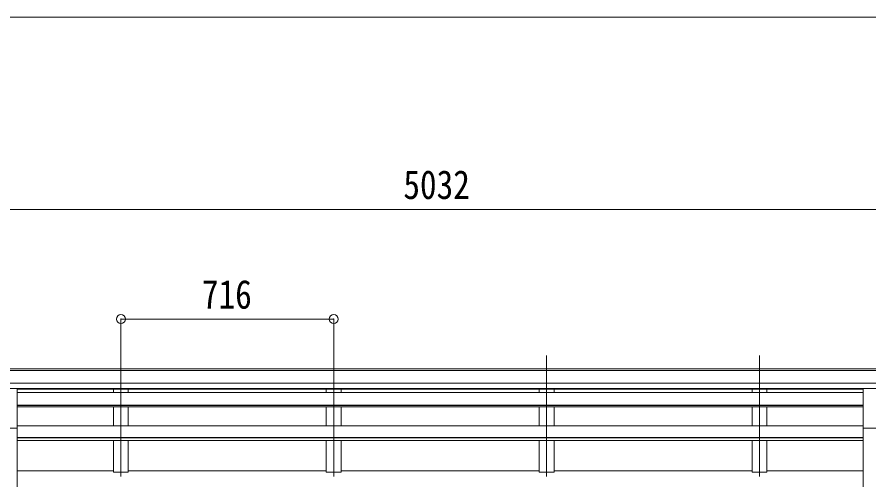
# Model space of a CAD drawing. Units: millimetres at full size, sheet at 1:30. Extents: x -8385 to 8479, y -5853 to 5787.
# Drawn here: x -1874 to 992, y 162 to 1719 of the extents above; entities that cross this region are included whole.
import ezdxf
from ezdxf.enums import TextEntityAlignment as Align

# ---------------------------------------------------------------- set-up
doc = ezdxf.new("R2010")
doc.units = ezdxf.units.MM
doc.header["$LTSCALE"] = 30
doc.header["$PDMODE"] = 32
doc.header["$PDSIZE"] = 30
for name, color, linetype, lineweight in [('0-1_本体', 4, 'Continuous', 9), ('0-2_部品', 7, 'Continuous', 9), ('0-8_PARTS2', 2, 'Continuous', 9), ('0-A_寸法', 6, 'Continuous', 9)]:
    doc.layers.add(name, color=color, linetype=linetype, lineweight=lineweight)
doc.styles.add('ＭＳ ゴシック', font='')
doc.styles.get('ＭＳ ゴシック').set_extended_font_data('MS Gothic')

msp = doc.modelspace()

# ---------------------------------------------------------------- linework, layer by layer
at = {"layer": '0-1_本体'}
for p, q in [((2049.06, 535.91), (-2949.94, 535.91)), ((2049.06, 530.56), (-2949.94, 530.56)), ((2049.06, 487.04), (-2949.94, 487.04)), ((2049.06, 469.36), (-2949.94, 469.36)), ((972.06, 466.99), (-1872.94, 466.99)), ((-1549.44, 466.92), (-1549.44, 455.74)), ((-1499.44, 466.92), (-1499.44, 455.74)), ((-833.44, 466.92), (-833.44, 455.74)), ((-783.44, 466.92), (-783.44, 455.74)), ((-117.44, 466.92), (-117.44, 455.74)), ((-67.44, 466.92), (-67.44, 455.74)), ((598.56, 466.92), (598.56, 455.74)), ((648.56, 466.92), (648.56, 455.74)), ((972.06, 455.74), (-1872.94, 455.74)), ((972.06, 413.81), (-1872.94, 413.81)), ((972.06, 412.31), (-1872.94, 412.31)), ((972.06, 408.11), (-1872.94, 408.11)), ((-1549.44, 408.11), (-1549.44, 344.38)), ((-1499.44, 408.11), (-1499.44, 344.38)), ((-833.44, 408.11), (-833.44, 344.38)), ((-783.44, 408.11), (-783.44, 344.38)), ((-117.44, 408.11), (-117.44, 344.38)), ((-67.44, 408.11), (-67.44, 344.38)), ((598.56, 408.11), (598.56, 344.38)), ((648.56, 408.11), (648.56, 344.38)), ((972.05, 344.38), (-1872.95, 344.38)), ((-1872.94, 340.06), (-1872.94, 23.27)), ((972.06, 23.27), (972.06, 340.06)), ((972.06, 304.94), (-1872.94, 304.94)), ((972.06, 303.46), (-1872.94, 303.46)), ((972.06, 294.2), (-1872.94, 294.2)), ((-1549.44, 294.2), (-1549.44, 187.72)), ((-1499.44, 294.2), (-1499.44, 187.72)), ((-833.44, 294.2), (-833.44, 187.72)), ((-783.44, 294.2), (-783.44, 187.72)), ((-117.44, 294.2), (-117.44, 187.72)), ((-67.44, 294.2), (-67.44, 187.72)), ((598.56, 294.2), (598.56, 187.72)), ((648.56, 294.2), (648.56, 187.72)), ((-1549.44, 192.54), (-1872.94, 192.54)), ((-1499.44, 187.72), (-1549.44, 187.72)), ((-833.44, 192.54), (-1499.44, 192.54)), ((-783.44, 187.72), (-833.44, 187.72)), ((-117.44, 192.54), (-783.44, 192.54)), ((-67.44, 187.72), (-117.44, 187.72)), ((598.56, 192.54), (-67.44, 192.54)), ((648.56, 187.72), (598.56, 187.72)), ((972.06, 192.54), (648.56, 192.54))]:
    msp.add_line(p, q, dxfattribs=at)
at = {"layer": '0-2_部品'}
for p, q in [((-1872.94, 469.08), (-1927.94, 469.08)), ((-1872.94, 335.57), (-1872.94, 469.08)), ((1027.06, 469.08), (972.06, 469.08)), ((972.06, 335.57), (972.06, 469.08)), ((-1872.94, 335.57), (-1927.94, 335.57)), ((1027.06, 335.57), (972.06, 335.57))]:
    msp.add_line(p, q, dxfattribs=at)
at = {"layer": '0-8_PARTS2'}
for p, q in [((-1524.44, 580.84), (-1524.44, 174.05)), ((-808.44, 580.84), (-808.44, 174.05)), ((-92.44, 580.84), (-92.44, 174.05)), ((623.56, 580.84), (623.56, 174.05))]:
    msp.add_line(p, q, dxfattribs=at)
at = {"layer": '0-A_寸法'}
for p, q in [((-2976.44, 1719.22), (7087.56, 1719.22)), ((2055.56, 1072.08), (-2976.44, 1072.08)), ((-1524.44, 703.08), (-1524.44, 540.59)), ((-808.44, 703.08), (-1524.44, 703.08)), ((-808.44, 703.08), (-808.44, 540.59))]:
    msp.add_line(p, q, dxfattribs=at)
for p in [(-1524.44, 703.08), (-808.44, 703.08)]:
    msp.add_point(p, dxfattribs=at)

# ---------------------------------------------------------------- texts
at = {"layer": '0-A_寸法', "color": 7, "style": 'ＭＳ ゴシック', "width": 0.85}
for s, p in [('5032', (-574.44, 1078.08)), ('716', (-1251.94, 709.08))]:
    msp.add_text(s, height=96.77, dxfattribs=at).set_placement(p, align=Align.BOTTOM_LEFT)

doc.saveas('drawing.dxf')
